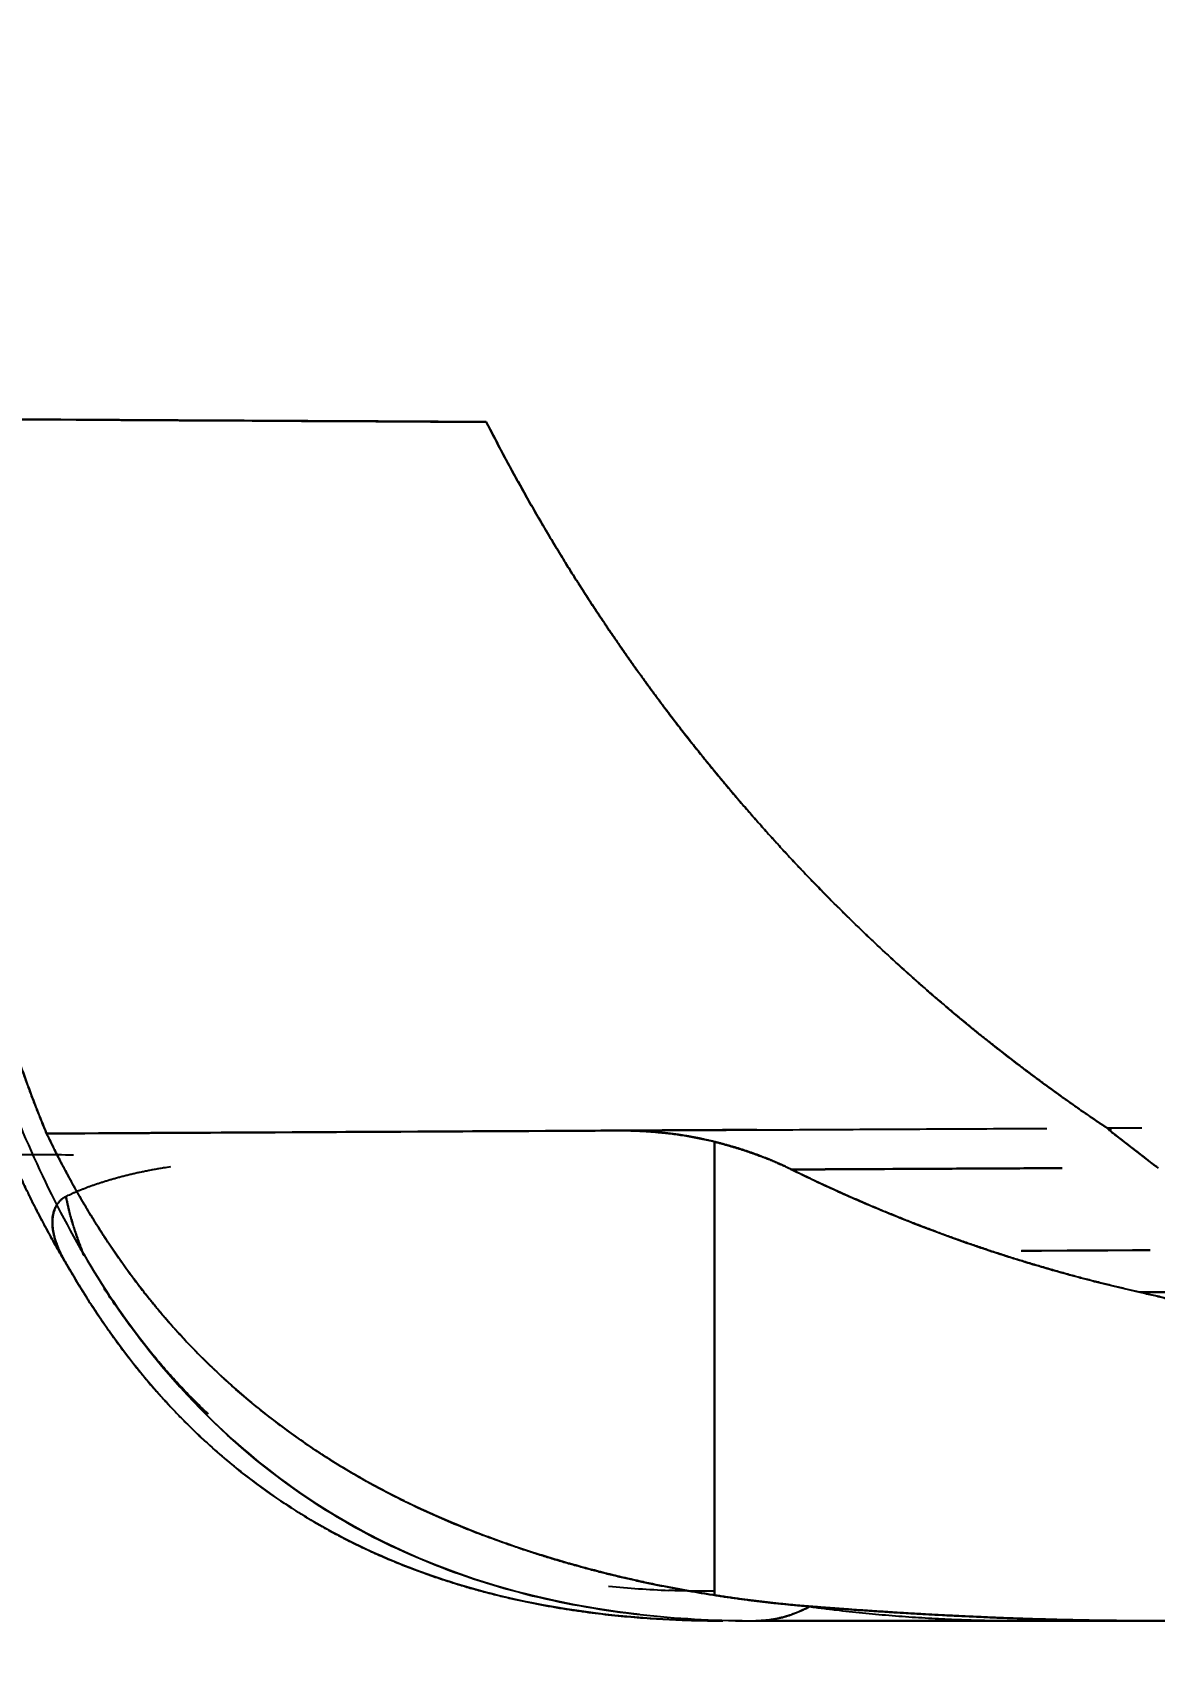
# Model space of a CAD drawing. Extents: x 8663 to 11443, y -20992 to -18942.
# Drawn here: x 10298.5 to 10306.73, y -20546.1 to -20534.06 of the extents above; entities that cross this region are included whole.
import ezdxf

# ---------------------------------------------------------------- set-up
doc = ezdxf.new("R2010")
doc.units = 0
doc.layers.get('0').update_dxf_attribs({"linetype": 'CONTINUOUS'})
doc.layers.add('1', color=7, linetype='CONTINUOUS')
doc.styles.add('____', font='')
doc.styles.get('____').set_extended_font_data('굴림')
doc.dimstyles.new('MSADIM', dxfattribs={"dimtxt": 33, "dimasz": 17, "dimexe": 10, "dimexo": 7.5, "dimgap": 10, "dimtad": 0, "dimtih": 1, "dimtoh": 1, "dimdec": 0, "dimzin": 1, "dimtxsty": '____', "dimcen": 11.25, "dimazin": 3, "dimtfac": 1, "dimtdec": 0, "dimtix": 1, "dimtmove": 0, "dimatfit": 3, "dimtolj": 1, "dimtzin": 1})

# ---------------------------------------------------------------- blocks, each defined once
blk = doc.blocks.new('*D255')
at = {"color": 0}
for p, q in [((10317.229, -20381.646), (10183.846, -20381.646)), ((10193.846, -20398.646), (10193.846, -20439.241)), ((10193.846, -20528.618), (10193.846, -20488.024)), ((10296.703, -20545.618), (10183.846, -20545.618))]:
    blk.add_line(p, q, dxfattribs=at)
for points in [[(10191.013, -20398.646), (10196.679, -20398.646), (10193.846, -20381.646)], [(10191.013, -20528.618), (10196.679, -20528.618), (10193.846, -20545.618)]]:
    blk.add_solid(points, dxfattribs=at)
at = {"color": 0, "insert": (10193.846, -20463.632), "char_height": 28, "attachment_point": 5, "style": '____'}
blk.add_mtext('\\A1;162', dxfattribs=at)
blk = doc.blocks.new('*D256')
at = {"color": 0}
for p, q in [((10288.781, -20489.955), (10288.781, -20650.431)), ((10824.37, -20536.443), (10824.37, -20650.431)), ((10305.781, -20640.431), (10515.183, -20640.431)), ((10807.37, -20640.431), (10597.968, -20640.431))]:
    blk.add_line(p, q, dxfattribs=at)
for points in [[(10305.781, -20637.597), (10305.781, -20643.264), (10288.781, -20640.431)], [(10807.37, -20637.597), (10807.37, -20643.264), (10824.37, -20640.431)]]:
    blk.add_solid(points, dxfattribs=at)
at = {"color": 0, "insert": (10556.575, -20640.431), "char_height": 28, "attachment_point": 5, "style": '____'}
blk.add_mtext('\\A1;534', dxfattribs=at)

msp = doc.modelspace()

# ---------------------------------------------------------------- linework, layer by layer
at = {"layer": '1', "color": 7, "linetype": 'CONTINUOUS'}
for points, degree, knots in [([(10298.114, -20536.898), (10298.127, -20536.898), (10298.154, -20536.898), (10298.194, -20536.899), (10298.234, -20536.899), (10298.275, -20536.899), (10298.315, -20536.899), (10298.356, -20536.899), (10298.396, -20536.899), (10298.437, -20536.9), (10298.477, -20536.9), (10298.518, -20536.9), (10298.559, -20536.9), (10298.6, -20536.9), (10298.642, -20536.9), (10298.683, -20536.901), (10298.725, -20536.901), (10298.767, -20536.901), (10298.809, -20536.901), (10298.851, -20536.902), (10298.894, -20536.902), (10298.937, -20536.902), (10298.98, -20536.903), (10299.024, -20536.903), (10299.068, -20536.903), (10299.113, -20536.903), (10299.158, -20536.904), (10299.243, -20536.904), (10299.371, -20536.905), (10299.55, -20536.906), (10299.738, -20536.907), (10299.908, -20536.908), (10300.053, -20536.908), (10300.17, -20536.909), (10300.29, -20536.91), (10300.386, -20536.91), (10300.454, -20536.911), (10300.494, -20536.911), (10300.536, -20536.911), (10300.581, -20536.912), (10300.629, -20536.912), (10300.679, -20536.912), (10300.732, -20536.913), (10300.787, -20536.913), (10300.845, -20536.913), (10300.904, -20536.913), (10300.943, -20536.913), (10300.963, -20536.913)], 3, [0, 0, 0, 0, 0.020621, 0.04113, 0.061527, 0.081813, 0.101987, 0.12205, 0.142003, 0.161844, 0.181574, 0.201194, 0.220704, 0.240104, 0.259394, 0.278574, 0.297644, 0.316605, 0.335457, 0.354199, 0.372832, 0.391355, 0.40977, 0.428076, 0.446272, 0.46436, 0.48234, 0.50021, 0.564905, 0.628119, 0.689863, 0.750149, 0.782096, 0.813554, 0.844524, 0.875008, 0.883872, 0.893232, 0.903088, 0.913443, 0.924298, 0.935653, 0.947511, 0.959872, 0.97274, 0.986115, 1, 1, 1, 1]), ([(10300.963, -20536.913), (10300.906, -20536.913), (10300.687, -20536.912), (10300.516, -20536.911), (10300.416, -20536.91), (10300.164, -20536.909), (10299.942, -20536.908), (10299.563, -20536.906), (10299.203, -20536.904), (10298.716, -20536.901), (10298.114, -20536.898)], 2, [0, 0, 0, 0.0625, 0.0625, 0.125, 0.125, 0.25, 0.25, 0.5, 0.5, 1, 1, 1]), ([(10300.963, -20536.913), (10300.976, -20536.913), (10301, -20536.913), (10301.037, -20536.914), (10301.074, -20536.914), (10301.111, -20536.914), (10301.148, -20536.914), (10301.185, -20536.914), (10301.223, -20536.915), (10301.26, -20536.915), (10301.297, -20536.915), (10301.335, -20536.915), (10301.373, -20536.915), (10301.41, -20536.916), (10301.448, -20536.916), (10301.486, -20536.916), (10301.524, -20536.916), (10301.562, -20536.916), (10301.6, -20536.917), (10301.638, -20536.917), (10301.677, -20536.917), (10301.715, -20536.917), (10301.753, -20536.917), (10301.791, -20536.918), (10301.817, -20536.918), (10301.83, -20536.918)], 3, [0, 0, 0, 0, 0.045774, 0.091342, 0.136703, 0.181857, 0.226803, 0.271542, 0.316073, 0.360395, 0.404509, 0.448413, 0.492109, 0.535594, 0.57887, 0.621935, 0.664789, 0.707433, 0.749865, 0.792085, 0.834093, 0.875889, 0.917473, 0.958843, 1, 1, 1, 1]), ([(10306.387, -20542.103), (10304.942, -20541.135), (10303.779, -20539.805), (10302.637, -20538.5), (10301.83, -20536.918)], 2, [0, 0, 0, 0.5, 0.5, 1, 1, 1]), ([(10301.83, -20536.918), (10301.839, -20536.936), (10301.858, -20536.973), (10301.887, -20537.028), (10301.916, -20537.083), (10301.945, -20537.138), (10301.974, -20537.193), (10302.003, -20537.247), (10302.033, -20537.301), (10302.063, -20537.355), (10302.093, -20537.409), (10302.123, -20537.463), (10302.153, -20537.517), (10302.184, -20537.57), (10302.215, -20537.623), (10302.245, -20537.676), (10302.277, -20537.729), (10302.308, -20537.781), (10302.339, -20537.834), (10302.371, -20537.886), (10302.403, -20537.938), (10302.435, -20537.99), (10302.467, -20538.041), (10302.5, -20538.093), (10302.532, -20538.144), (10302.565, -20538.195), (10302.598, -20538.246), (10302.631, -20538.296), (10302.665, -20538.347), (10302.698, -20538.397), (10302.732, -20538.447), (10302.766, -20538.497), (10302.8, -20538.546), (10302.834, -20538.596), (10302.868, -20538.645), (10302.903, -20538.694), (10302.938, -20538.742), (10302.972, -20538.791), (10303.007, -20538.839), (10303.043, -20538.887), (10303.078, -20538.935), (10303.114, -20538.983), (10303.149, -20539.031), (10303.185, -20539.078), (10303.221, -20539.125), (10303.257, -20539.172), (10303.293, -20539.218), (10303.33, -20539.265), (10303.366, -20539.311), (10303.403, -20539.357), (10303.44, -20539.403), (10303.477, -20539.448), (10303.514, -20539.494), (10303.552, -20539.539), (10303.589, -20539.584), (10303.627, -20539.629), (10303.664, -20539.673), (10303.702, -20539.717), (10303.74, -20539.761), (10303.791, -20539.819), (10303.854, -20539.891), (10303.931, -20539.976), (10304.008, -20540.061), (10304.086, -20540.145), (10304.164, -20540.228), (10304.243, -20540.31), (10304.322, -20540.391), (10304.402, -20540.472), (10304.483, -20540.552), (10304.564, -20540.631), (10304.646, -20540.709), (10304.729, -20540.787), (10304.811, -20540.864), (10304.895, -20540.94), (10304.979, -20541.015), (10305.063, -20541.089), (10305.148, -20541.162), (10305.234, -20541.235), (10305.32, -20541.307), (10305.406, -20541.378), (10305.493, -20541.448), (10305.581, -20541.517), (10305.669, -20541.586), (10305.757, -20541.654), (10305.846, -20541.72), (10305.935, -20541.786), (10306.025, -20541.852), (10306.115, -20541.916), (10306.205, -20541.979), (10306.296, -20542.042), (10306.357, -20542.083), (10306.387, -20542.103)], 3, [0, 0, 0, 0, 0.008913, 0.017818, 0.026712, 0.035597, 0.044473, 0.053339, 0.062196, 0.071043, 0.07988, 0.088708, 0.097526, 0.106334, 0.115132, 0.123921, 0.132699, 0.141468, 0.150227, 0.158976, 0.167715, 0.176443, 0.185162, 0.193871, 0.202569, 0.211258, 0.219936, 0.228604, 0.237261, 0.245909, 0.254546, 0.263172, 0.271789, 0.280395, 0.28899, 0.297575, 0.306149, 0.314713, 0.323267, 0.331809, 0.340342, 0.348863, 0.357374, 0.365874, 0.374364, 0.382842, 0.39131, 0.399768, 0.408214, 0.41665, 0.425074, 0.433488, 0.441891, 0.450283, 0.458664, 0.467035, 0.475394, 0.483742, 0.492079, 0.500405, 0.516833, 0.533242, 0.549632, 0.566003, 0.582354, 0.598686, 0.614998, 0.63129, 0.647562, 0.663813, 0.680043, 0.696253, 0.712441, 0.728608, 0.744754, 0.760878, 0.776979, 0.793059, 0.809117, 0.825152, 0.841164, 0.857153, 0.87312, 0.889063, 0.904982, 0.920878, 0.936751, 0.952599, 0.968424, 0.984224, 1, 1, 1, 1]), ([(10298.602, -20542.144), (10298.596, -20542.129), (10298.584, -20542.1), (10298.566, -20542.056), (10298.549, -20542.012), (10298.531, -20541.968), (10298.514, -20541.923), (10298.496, -20541.878), (10298.48, -20541.833), (10298.463, -20541.788), (10298.446, -20541.742), (10298.43, -20541.696), (10298.413, -20541.65), (10298.397, -20541.604), (10298.381, -20541.557), (10298.366, -20541.511), (10298.35, -20541.464), (10298.335, -20541.417), (10298.32, -20541.369), (10298.305, -20541.322), (10298.29, -20541.274), (10298.275, -20541.226), (10298.261, -20541.178), (10298.247, -20541.129), (10298.233, -20541.081), (10298.219, -20541.032), (10298.205, -20540.983), (10298.192, -20540.933), (10298.178, -20540.884), (10298.165, -20540.834), (10298.152, -20540.784), (10298.139, -20540.734), (10298.126, -20540.684), (10298.114, -20540.634), (10298.102, -20540.583), (10298.089, -20540.532), (10298.077, -20540.481), (10298.066, -20540.43), (10298.054, -20540.378), (10298.043, -20540.326), (10298.031, -20540.274), (10298.02, -20540.222), (10298.009, -20540.17), (10297.998, -20540.118), (10297.988, -20540.065), (10297.977, -20540.012), (10297.967, -20539.959), (10297.957, -20539.906), (10297.947, -20539.852), (10297.937, -20539.799), (10297.928, -20539.745), (10297.918, -20539.691), (10297.909, -20539.637), (10297.9, -20539.582), (10297.891, -20539.528), (10297.882, -20539.473), (10297.874, -20539.418), (10297.865, -20539.363), (10297.857, -20539.308), (10297.849, -20539.252), (10297.841, -20539.197), (10297.833, -20539.141), (10297.826, -20539.085), (10297.818, -20539.029), (10297.811, -20538.972), (10297.804, -20538.916), (10297.797, -20538.859), (10297.79, -20538.802), (10297.783, -20538.745), (10297.777, -20538.688), (10297.77, -20538.63), (10297.764, -20538.573), (10297.758, -20538.515), (10297.752, -20538.457), (10297.746, -20538.399), (10297.741, -20538.34), (10297.735, -20538.282), (10297.73, -20538.223), (10297.725, -20538.165), (10297.72, -20538.106), (10297.715, -20538.046), (10297.71, -20537.987), (10297.705, -20537.928), (10297.701, -20537.868), (10297.697, -20537.808), (10297.692, -20537.748), (10297.69, -20537.708), (10297.688, -20537.688)], 3, [0, 0, 0, 0, 0.01036, 0.020752, 0.031176, 0.041632, 0.05212, 0.062641, 0.073194, 0.083779, 0.094397, 0.105048, 0.115732, 0.126449, 0.137199, 0.147982, 0.158798, 0.169648, 0.18053, 0.191447, 0.202396, 0.213379, 0.224396, 0.235446, 0.246529, 0.257646, 0.268796, 0.279979, 0.291196, 0.302446, 0.31373, 0.325047, 0.336398, 0.347782, 0.359201, 0.370653, 0.382139, 0.393659, 0.405213, 0.416801, 0.428423, 0.440079, 0.45177, 0.463494, 0.475253, 0.487046, 0.498873, 0.510735, 0.522631, 0.53456, 0.546524, 0.558522, 0.570555, 0.582621, 0.594721, 0.606856, 0.619024, 0.631226, 0.643462, 0.655731, 0.668035, 0.680372, 0.692744, 0.705149, 0.717589, 0.730063, 0.742571, 0.755114, 0.767691, 0.780302, 0.792949, 0.805629, 0.818345, 0.831094, 0.843879, 0.856698, 0.869552, 0.882441, 0.895364, 0.908323, 0.921315, 0.934343, 0.947405, 0.960502, 0.973633, 0.986799, 1, 1, 1, 1]), ([(10297.688, -20537.688), (10297.772, -20538.938), (10297.967, -20539.958), (10298.202, -20541.184), (10298.602, -20542.144)], 2, [0, 0, 0, 0.5, 0.5, 1, 1, 1]), ([(10297.437, -20538.095), (10297.439, -20538.118), (10297.442, -20538.164), (10297.447, -20538.232), (10297.452, -20538.301), (10297.458, -20538.369), (10297.464, -20538.438), (10297.469, -20538.506), (10297.475, -20538.574), (10297.482, -20538.641), (10297.488, -20538.709), (10297.495, -20538.776), (10297.502, -20538.844), (10297.509, -20538.911), (10297.517, -20538.978), (10297.525, -20539.044), (10297.533, -20539.111), (10297.541, -20539.177), (10297.549, -20539.243), (10297.558, -20539.309), (10297.567, -20539.375), (10297.576, -20539.441), (10297.585, -20539.506), (10297.595, -20539.571), (10297.605, -20539.636), (10297.615, -20539.701), (10297.625, -20539.765), (10297.636, -20539.83), (10297.647, -20539.894), (10297.658, -20539.958), (10297.67, -20540.021), (10297.681, -20540.085), (10297.693, -20540.148), (10297.706, -20540.211), (10297.718, -20540.274), (10297.731, -20540.337), (10297.744, -20540.399), (10297.758, -20540.461), (10297.771, -20540.523), (10297.785, -20540.585), (10297.799, -20540.646), (10297.816, -20540.717), (10297.836, -20540.797), (10297.858, -20540.886), (10297.881, -20540.975), (10297.905, -20541.063), (10297.929, -20541.15), (10297.954, -20541.236), (10297.979, -20541.322), (10298.006, -20541.407), (10298.032, -20541.491), (10298.059, -20541.574), (10298.087, -20541.657), (10298.116, -20541.739), (10298.145, -20541.82), (10298.175, -20541.901), (10298.205, -20541.98), (10298.236, -20542.059), (10298.268, -20542.137), (10298.3, -20542.215), (10298.333, -20542.292), (10298.366, -20542.368), (10298.4, -20542.443), (10298.435, -20542.517), (10298.47, -20542.591), (10298.506, -20542.664), (10298.543, -20542.736), (10298.58, -20542.807), (10298.618, -20542.877), (10298.657, -20542.947), (10298.696, -20543.016), (10298.736, -20543.084), (10298.763, -20543.129), (10298.777, -20543.152)], 3, [0, 0, 0, 0, 0.013079, 0.026131, 0.039156, 0.052155, 0.065126, 0.07807, 0.090986, 0.103874, 0.116733, 0.129565, 0.142368, 0.155142, 0.167887, 0.180603, 0.19329, 0.205947, 0.218574, 0.231172, 0.243739, 0.256276, 0.268783, 0.28126, 0.293705, 0.30612, 0.318504, 0.330857, 0.343179, 0.35547, 0.367729, 0.379957, 0.392153, 0.404318, 0.416451, 0.428552, 0.440622, 0.452659, 0.464665, 0.476639, 0.488581, 0.500491, 0.518012, 0.53543, 0.552746, 0.56996, 0.587074, 0.604088, 0.621002, 0.637818, 0.654537, 0.671159, 0.687685, 0.704117, 0.720455, 0.7367, 0.752854, 0.768918, 0.784892, 0.800779, 0.81658, 0.832296, 0.847928, 0.863477, 0.878947, 0.894337, 0.90965, 0.924887, 0.94005, 0.955141, 0.970162, 0.985114, 1, 1, 1, 1]), ([(10298.777, -20543.152), (10298.156, -20542.135), (10297.814, -20540.708), (10297.536, -20539.549), (10297.437, -20538.095)], 2, [0, 0, 0, 0.5, 0.5, 1, 1, 1]), ([(10302.806, -20542.122), (10302.815, -20542.122), (10302.833, -20542.122), (10302.859, -20542.122), (10302.886, -20542.123), (10302.913, -20542.123), (10302.94, -20542.124), (10302.967, -20542.126), (10302.994, -20542.127), (10303.021, -20542.129), (10303.048, -20542.131), (10303.075, -20542.133), (10303.102, -20542.136), (10303.129, -20542.138), (10303.164, -20542.142), (10303.207, -20542.148), (10303.257, -20542.155), (10303.307, -20542.163), (10303.357, -20542.172), (10303.406, -20542.182), (10303.456, -20542.192), (10303.488, -20542.2), (10303.505, -20542.204)], 3, [0, 0, 0, 0, 0.0384, 0.07681, 0.11523, 0.153661, 0.192101, 0.230551, 0.269012, 0.307482, 0.345963, 0.384454, 0.422955, 0.461465, 0.499986, 0.572124, 0.644024, 0.715688, 0.787117, 0.858311, 0.929272, 1, 1, 1, 1]), ([(10303.505, -20542.204), (10303.496, -20542.202), (10303.478, -20542.198), (10303.452, -20542.192), (10303.426, -20542.186), (10303.4, -20542.18), (10303.373, -20542.175), (10303.347, -20542.17), (10303.32, -20542.165), (10303.294, -20542.161), (10303.267, -20542.156), (10303.24, -20542.152), (10303.213, -20542.148), (10303.187, -20542.145), (10303.16, -20542.142), (10303.133, -20542.139), (10303.106, -20542.136), (10303.079, -20542.133), (10303.052, -20542.131), (10303.025, -20542.129), (10302.997, -20542.127), (10302.97, -20542.126), (10302.943, -20542.124), (10302.916, -20542.123), (10302.888, -20542.123), (10302.861, -20542.122), (10302.833, -20542.122), (10302.815, -20542.122), (10302.806, -20542.122)], 3, [0, 0, 0, 0, 0.037857, 0.07574, 0.113653, 0.151598, 0.189578, 0.227596, 0.265654, 0.303756, 0.341903, 0.380099, 0.418346, 0.456647, 0.495004, 0.533421, 0.5719, 0.610444, 0.649054, 0.687735, 0.726488, 0.765316, 0.804221, 0.843206, 0.882275, 0.921428, 0.960669, 1, 1, 1, 1]), ([(10306.413, -20542.127), (10306.452, -20542.157), (10306.53, -20542.218), (10306.647, -20542.308), (10306.724, -20542.368), (10306.763, -20542.398)], 3, [0, 0, 0, 0, 0.335322, 0.668649, 1, 1, 1, 1]), ([(10303.505, -20545.534), (10303.489, -20545.532), (10303.458, -20545.527), (10303.411, -20545.519), (10303.363, -20545.511), (10303.314, -20545.502), (10303.263, -20545.493), (10303.212, -20545.484), (10303.159, -20545.474), (10303.105, -20545.463), (10303.05, -20545.452), (10302.995, -20545.44), (10302.938, -20545.427), (10302.88, -20545.414), (10302.821, -20545.401), (10302.72, -20545.377), (10302.578, -20545.34), (10302.396, -20545.29), (10302.215, -20545.235), (10302.043, -20545.179), (10301.882, -20545.122), (10301.732, -20545.065), (10301.589, -20545.007), (10301.452, -20544.948), (10301.322, -20544.889), (10301.197, -20544.828), (10301.079, -20544.768), (10300.966, -20544.707), (10300.86, -20544.647), (10300.76, -20544.587), (10300.599, -20544.487), (10300.386, -20544.341), (10300.128, -20544.142), (10299.893, -20543.937), (10299.679, -20543.728), (10299.529, -20543.565), (10299.434, -20543.453), (10299.385, -20543.393), (10299.336, -20543.333), (10299.289, -20543.272), (10299.242, -20543.211), (10299.196, -20543.149), (10299.151, -20543.086), (10299.107, -20543.022), (10299.063, -20542.958), (10299.021, -20542.893), (10298.979, -20542.828), (10298.938, -20542.762), (10298.897, -20542.695), (10298.858, -20542.628), (10298.819, -20542.56), (10298.781, -20542.492), (10298.744, -20542.424), (10298.707, -20542.354), (10298.672, -20542.285), (10298.637, -20542.215), (10298.614, -20542.168), (10298.602, -20542.144)], 3, [0, 0, 0, 0, 0.007623, 0.015442, 0.023455, 0.031665, 0.04007, 0.048671, 0.057468, 0.066461, 0.07565, 0.085034, 0.094615, 0.104393, 0.114366, 0.124537, 0.155626, 0.186739, 0.217871, 0.249016, 0.276319, 0.302718, 0.328212, 0.3528, 0.376484, 0.399265, 0.421144, 0.442124, 0.462205, 0.481388, 0.499673, 0.554843, 0.607484, 0.657598, 0.705188, 0.750279, 0.762362, 0.77442, 0.786456, 0.79847, 0.810463, 0.822436, 0.83439, 0.846325, 0.858243, 0.870143, 0.882026, 0.893893, 0.905744, 0.917579, 0.929398, 0.941201, 0.952988, 0.964761, 0.976519, 0.988265, 1, 1, 1, 1]), ([(10298.602, -20542.144), (10298.608, -20542.155), (10298.619, -20542.178), (10298.635, -20542.211), (10298.651, -20542.245), (10298.668, -20542.278), (10298.685, -20542.311), (10298.702, -20542.343), (10298.719, -20542.376), (10298.736, -20542.408), (10298.753, -20542.441), (10298.77, -20542.473), (10298.788, -20542.505), (10298.806, -20542.536), (10298.823, -20542.568), (10298.841, -20542.599), (10298.859, -20542.631), (10298.877, -20542.662), (10298.896, -20542.693), (10298.914, -20542.723), (10298.933, -20542.754), (10298.951, -20542.784), (10298.97, -20542.814), (10298.989, -20542.844), (10299.008, -20542.874), (10299.027, -20542.904), (10299.047, -20542.933), (10299.066, -20542.962), (10299.086, -20542.991), (10299.106, -20543.02), (10299.126, -20543.049), (10299.146, -20543.078), (10299.166, -20543.106), (10299.186, -20543.134), (10299.206, -20543.162), (10299.227, -20543.19), (10299.248, -20543.218), (10299.268, -20543.246), (10299.289, -20543.273), (10299.31, -20543.3), (10299.332, -20543.327), (10299.353, -20543.354), (10299.375, -20543.381), (10299.396, -20543.407), (10299.418, -20543.433), (10299.44, -20543.459), (10299.462, -20543.485), (10299.561, -20543.601), (10299.746, -20543.799), (10300.03, -20544.062), (10300.336, -20544.307), (10300.602, -20544.49), (10300.818, -20544.622), (10300.977, -20544.713), (10301.141, -20544.8), (10301.31, -20544.883), (10301.484, -20544.963), (10301.663, -20545.038), (10301.848, -20545.109), (10302.002, -20545.164), (10302.124, -20545.205), (10302.212, -20545.234), (10302.3, -20545.261), (10302.389, -20545.288), (10302.479, -20545.313), (10302.569, -20545.338), (10302.66, -20545.362), (10302.751, -20545.385), (10302.844, -20545.407), (10302.936, -20545.428), (10303.029, -20545.448), (10303.123, -20545.467), (10303.218, -20545.485), (10303.313, -20545.502), (10303.408, -20545.519), (10303.473, -20545.529), (10303.505, -20545.534)], 3, [0, 0, 0, 0, 0.00559, 0.01117, 0.01674, 0.022301, 0.027852, 0.033394, 0.038927, 0.044452, 0.049967, 0.055474, 0.060973, 0.066463, 0.071946, 0.077421, 0.082888, 0.088348, 0.093801, 0.099247, 0.104687, 0.110119, 0.115546, 0.120966, 0.12638, 0.131789, 0.137192, 0.142589, 0.147981, 0.153369, 0.158751, 0.16413, 0.169503, 0.174873, 0.180239, 0.1856, 0.190959, 0.196314, 0.201666, 0.207015, 0.212361, 0.217705, 0.223046, 0.228385, 0.233723, 0.239059, 0.244393, 0.249726, 0.310686, 0.372581, 0.435703, 0.500324, 0.529925, 0.559977, 0.590503, 0.621525, 0.653064, 0.685139, 0.717771, 0.750977, 0.766189, 0.781441, 0.796735, 0.812072, 0.827455, 0.842883, 0.858359, 0.873884, 0.889459, 0.905085, 0.920764, 0.936498, 0.952287, 0.968133, 0.984037, 1, 1, 1, 1]), ([(10303.505, -20542.204), (10303.513, -20542.206), (10303.53, -20542.211), (10303.555, -20542.217), (10303.58, -20542.224), (10303.605, -20542.231), (10303.628, -20542.238), (10303.652, -20542.245), (10303.675, -20542.252), (10303.698, -20542.259), (10303.72, -20542.266), (10303.741, -20542.273), (10303.763, -20542.281), (10303.784, -20542.288), (10303.804, -20542.295), (10303.824, -20542.303), (10303.844, -20542.31), (10303.863, -20542.317), (10303.881, -20542.325), (10303.9, -20542.332), (10303.917, -20542.339), (10303.935, -20542.346), (10303.952, -20542.353), (10303.968, -20542.361), (10303.984, -20542.368), (10304, -20542.375), (10304.015, -20542.381), (10304.03, -20542.388), (10304.044, -20542.395), (10304.058, -20542.402), (10304.067, -20542.406), (10304.071, -20542.408)], 3, [0, 0, 0, 0, 0.044741, 0.088749, 0.132023, 0.174564, 0.216371, 0.257446, 0.297787, 0.337395, 0.37627, 0.414412, 0.451821, 0.488498, 0.524442, 0.559653, 0.594132, 0.627878, 0.660892, 0.693174, 0.724724, 0.755542, 0.785628, 0.814983, 0.843606, 0.871499, 0.89866, 0.92509, 0.95079, 0.97576, 1, 1, 1, 1]), ([(10304.071, -20542.408), (10304.064, -20542.405), (10304.049, -20542.398), (10304.027, -20542.387), (10304.005, -20542.377), (10303.983, -20542.367), (10303.96, -20542.357), (10303.937, -20542.347), (10303.915, -20542.337), (10303.892, -20542.328), (10303.868, -20542.319), (10303.845, -20542.31), (10303.822, -20542.301), (10303.798, -20542.293), (10303.774, -20542.284), (10303.751, -20542.276), (10303.727, -20542.268), (10303.703, -20542.26), (10303.678, -20542.252), (10303.654, -20542.245), (10303.629, -20542.238), (10303.605, -20542.231), (10303.58, -20542.224), (10303.555, -20542.217), (10303.53, -20542.21), (10303.513, -20542.206), (10303.505, -20542.204)], 3, [0, 0, 0, 0, 0.039636, 0.079425, 0.11937, 0.159475, 0.199744, 0.240179, 0.280784, 0.321562, 0.362516, 0.40365, 0.444966, 0.486467, 0.528157, 0.570038, 0.612113, 0.654386, 0.696859, 0.739534, 0.782416, 0.825505, 0.868806, 0.91232, 0.956051, 1, 1, 1, 1]), ([(10298.744, -20542.606), (10298.75, -20542.603), (10298.761, -20542.597), (10298.779, -20542.589), (10298.798, -20542.58), (10298.817, -20542.572), (10298.837, -20542.563), (10298.857, -20542.555), (10298.879, -20542.547), (10298.9, -20542.538), (10298.922, -20542.53), (10298.945, -20542.522), (10298.969, -20542.514), (10298.993, -20542.506), (10299.018, -20542.498), (10299.043, -20542.49), (10299.069, -20542.482), (10299.095, -20542.475), (10299.123, -20542.467), (10299.15, -20542.46), (10299.179, -20542.452), (10299.208, -20542.445), (10299.237, -20542.438), (10299.267, -20542.431), (10299.298, -20542.425), (10299.329, -20542.418), (10299.361, -20542.412), (10299.394, -20542.406), (10299.427, -20542.4), (10299.467, -20542.393), (10299.497, -20542.389), (10299.515, -20542.386)], 3, [0, 0, 0, 0, 0.024014, 0.048709, 0.074087, 0.100149, 0.126896, 0.154329, 0.182449, 0.211254, 0.240747, 0.270927, 0.301793, 0.333346, 0.365586, 0.398511, 0.432121, 0.466416, 0.501394, 0.537055, 0.573398, 0.610422, 0.648125, 0.686506, 0.725565, 0.765299, 0.805708, 0.846789, 0.888542, 0.930965, 1, 1, 1, 1]), ([(10306.628, -20543.309), (10306.613, -20543.306), (10306.583, -20543.299), (10306.538, -20543.289), (10306.493, -20543.278), (10306.448, -20543.267), (10306.403, -20543.256), (10306.358, -20543.245), (10306.313, -20543.234), (10306.268, -20543.222), (10306.223, -20543.211), (10306.178, -20543.199), (10306.133, -20543.187), (10306.088, -20543.174), (10306.043, -20543.162), (10305.999, -20543.149), (10305.954, -20543.136), (10305.909, -20543.123), (10305.864, -20543.11), (10305.82, -20543.097), (10305.775, -20543.083), (10305.731, -20543.07), (10305.686, -20543.056), (10305.642, -20543.041), (10305.597, -20543.027), (10305.553, -20543.013), (10305.508, -20542.998), (10305.464, -20542.983), (10305.42, -20542.968), (10305.375, -20542.953), (10305.331, -20542.937), (10305.287, -20542.922), (10305.243, -20542.906), (10305.199, -20542.89), (10305.155, -20542.874), (10305.111, -20542.857), (10305.067, -20542.841), (10305.023, -20542.824), (10304.979, -20542.807), (10304.935, -20542.79), (10304.892, -20542.773), (10304.848, -20542.755), (10304.804, -20542.737), (10304.761, -20542.72), (10304.717, -20542.702), (10304.674, -20542.683), (10304.63, -20542.665), (10304.587, -20542.646), (10304.544, -20542.627), (10304.5, -20542.608), (10304.457, -20542.589), (10304.414, -20542.57), (10304.371, -20542.55), (10304.328, -20542.531), (10304.285, -20542.511), (10304.242, -20542.491), (10304.199, -20542.47), (10304.157, -20542.45), (10304.114, -20542.429), (10304.086, -20542.415), (10304.071, -20542.408)], 3, [0, 0, 0, 0, 0.016509, 0.033039, 0.049591, 0.066165, 0.082762, 0.099381, 0.116023, 0.132688, 0.149376, 0.166088, 0.182824, 0.199583, 0.216367, 0.233174, 0.250007, 0.266864, 0.283746, 0.300654, 0.317587, 0.334545, 0.35153, 0.36854, 0.385577, 0.402641, 0.419731, 0.436848, 0.453992, 0.471163, 0.488362, 0.505589, 0.522844, 0.540126, 0.557438, 0.574777, 0.592146, 0.609543, 0.62697, 0.644426, 0.661911, 0.679426, 0.696972, 0.714547, 0.732152, 0.749788, 0.767455, 0.785153, 0.802881, 0.820641, 0.838433, 0.856256, 0.874111, 0.891997, 0.909916, 0.927868, 0.945852, 0.963868, 0.981917, 1, 1, 1, 1]), ([(10298.744, -20542.606), (10298.677, -20542.64), (10298.654, -20542.724), (10298.636, -20542.789), (10298.653, -20542.875), (10298.666, -20542.942), (10298.703, -20543.018), (10298.728, -20543.071), (10298.777, -20543.152)], 2, [0, 0, 0, 0.25, 0.25, 0.5, 0.5, 0.75, 0.75, 1, 1, 1]), ([(10298.777, -20543.152), (10298.772, -20543.145), (10298.764, -20543.13), (10298.751, -20543.109), (10298.739, -20543.087), (10298.727, -20543.066), (10298.715, -20543.043), (10298.704, -20543.021), (10298.694, -20542.998), (10298.684, -20542.975), (10298.675, -20542.951), (10298.666, -20542.926), (10298.659, -20542.901), (10298.652, -20542.873), (10298.647, -20542.843), (10298.644, -20542.811), (10298.644, -20542.781), (10298.647, -20542.752), (10298.652, -20542.728), (10298.657, -20542.71), (10298.662, -20542.697), (10298.668, -20542.685), (10298.674, -20542.673), (10298.681, -20542.662), (10298.688, -20542.652), (10298.696, -20542.642), (10298.705, -20542.633), (10298.714, -20542.625), (10298.724, -20542.617), (10298.734, -20542.611), (10298.74, -20542.607), (10298.744, -20542.606)], 3, [0, 0, 0, 0, 0.0409, 0.08165, 0.122322, 0.162995, 0.203753, 0.244681, 0.28587, 0.327409, 0.369389, 0.411894, 0.455006, 0.498792, 0.552893, 0.605043, 0.655157, 0.703141, 0.748905, 0.771893, 0.794516, 0.816769, 0.838648, 0.860149, 0.881268, 0.902003, 0.922353, 0.94232, 0.96191, 0.981132, 1, 1, 1, 1]), ([(10298.877, -20543.041), (10298.875, -20543.037), (10298.871, -20543.027), (10298.865, -20543.013), (10298.86, -20542.999), (10298.854, -20542.984), (10298.848, -20542.968), (10298.842, -20542.952), (10298.836, -20542.936), (10298.83, -20542.92), (10298.825, -20542.902), (10298.819, -20542.885), (10298.813, -20542.867), (10298.807, -20542.849), (10298.801, -20542.83), (10298.795, -20542.81), (10298.788, -20542.788), (10298.781, -20542.764), (10298.775, -20542.74), (10298.769, -20542.717), (10298.763, -20542.694), (10298.758, -20542.671), (10298.753, -20542.649), (10298.748, -20542.627), (10298.745, -20542.613), (10298.744, -20542.606)], 3, [0, 0, 0, 0, 0.02899, 0.058947, 0.089883, 0.121809, 0.154736, 0.188675, 0.223635, 0.259625, 0.296655, 0.33473, 0.373859, 0.414045, 0.455293, 0.497606, 0.552235, 0.607231, 0.662567, 0.718213, 0.774139, 0.830314, 0.886705, 0.943278, 1, 1, 1, 1]), ([(10305.757, -20543.005), (10305.889, -20543.004), (10306.022, -20543.004), (10306.337, -20543.002), (10306.52, -20543.001), (10306.703, -20543)], 3, [0, 0, 0, 0, 0.420351, 0.420351, 1, 1, 1, 1]), ([(10306.705, -20543.001), (10306.472, -20543.002), (10306.239, -20543.003), (10305.924, -20543.005), (10305.842, -20543.005), (10305.759, -20543.006)], 3, [0, 0, 0, 0, 0.737241, 0.737241, 1, 1, 1, 1]), ([(10298.778, -20543.153), (10298.784, -20543.165), (10298.798, -20543.188), (10298.819, -20543.223), (10298.84, -20543.259), (10298.862, -20543.294), (10298.884, -20543.33), (10298.907, -20543.366), (10298.93, -20543.402), (10298.954, -20543.438), (10298.978, -20543.475), (10299.003, -20543.512), (10299.028, -20543.548), (10299.054, -20543.585), (10299.08, -20543.622), (10299.107, -20543.66), (10299.134, -20543.697), (10299.162, -20543.734), (10299.191, -20543.772), (10299.22, -20543.809), (10299.249, -20543.847), (10299.28, -20543.885), (10299.311, -20543.922), (10299.342, -20543.96), (10299.374, -20543.998), (10299.407, -20544.035), (10299.441, -20544.073), (10299.475, -20544.111), (10299.51, -20544.148), (10299.545, -20544.186), (10299.581, -20544.224), (10299.618, -20544.261), (10299.736, -20544.378), (10299.928, -20544.552), (10300.19, -20544.755), (10300.413, -20544.905), (10300.591, -20545.012), (10300.718, -20545.082), (10300.822, -20545.136), (10300.919, -20545.183), (10301.028, -20545.234), (10301.136, -20545.28), (10301.243, -20545.324), (10301.349, -20545.364), (10301.455, -20545.401), (10301.559, -20545.435), (10301.661, -20545.467), (10301.762, -20545.496), (10301.862, -20545.522), (10301.96, -20545.547), (10302.057, -20545.569), (10302.152, -20545.589), (10302.248, -20545.607), (10302.344, -20545.625), (10302.439, -20545.64), (10302.535, -20545.654), (10302.63, -20545.667), (10302.726, -20545.678), (10302.821, -20545.688), (10302.915, -20545.696), (10303.01, -20545.703), (10303.104, -20545.709), (10303.197, -20545.714), (10303.291, -20545.718), (10303.384, -20545.721), (10303.476, -20545.722), (10303.537, -20545.722), (10303.568, -20545.722)], 3, [0, 0, 0, 0, 0.006929, 0.013935, 0.021018, 0.028178, 0.035415, 0.042728, 0.050116, 0.057581, 0.065121, 0.072736, 0.080427, 0.088193, 0.096033, 0.103949, 0.111939, 0.120005, 0.128145, 0.13636, 0.144651, 0.153017, 0.161459, 0.169976, 0.178569, 0.187239, 0.195986, 0.20481, 0.213712, 0.222692, 0.231751, 0.24089, 0.25011, 0.318728, 0.37652, 0.423663, 0.460118, 0.485739, 0.500366, 0.521817, 0.542903, 0.563629, 0.583994, 0.603999, 0.623643, 0.642923, 0.661835, 0.680376, 0.698539, 0.716319, 0.733708, 0.7507, 0.76786, 0.784949, 0.801968, 0.818914, 0.835786, 0.852583, 0.869302, 0.885943, 0.902502, 0.918978, 0.935366, 0.951666, 0.967874, 0.983986, 1, 1, 1, 1]), ([(10303.568, -20545.722), (10303.094, -20545.722), (10302.625, -20545.683), (10301.935, -20545.545), (10301.706, -20545.485), (10301.255, -20545.334), (10301.033, -20545.242), (10300.609, -20545.028), (10300.406, -20544.905), (10300.017, -20544.626), (10299.83, -20544.469), (10299.313, -20543.962), (10299.023, -20543.576), (10298.778, -20543.153)], 3, [0, 0, 0, 0, 0.25, 0.25, 0.375, 0.375, 0.5, 0.5, 0.625, 0.625, 0.75, 0.75, 1, 1, 1, 1]), ([(10299.791, -20544.205), (10299.789, -20544.203), (10299.769, -20544.185), (10299.733, -20544.15), (10299.682, -20544.1), (10299.632, -20544.049), (10299.582, -20543.997), (10299.534, -20543.944), (10299.485, -20543.89), (10299.438, -20543.835), (10299.391, -20543.78), (10299.344, -20543.723), (10299.299, -20543.666), (10299.254, -20543.607), (10299.209, -20543.548), (10299.165, -20543.488), (10299.122, -20543.427), (10299.08, -20543.365), (10299.047, -20543.316), (10299.028, -20543.287), (10299.023, -20543.28)], 3, [0, 0, 0, 0, 0.007623, 0.067065, 0.126605, 0.186259, 0.246038, 0.305956, 0.366026, 0.426262, 0.486677, 0.547283, 0.608093, 0.66912, 0.730377, 0.791875, 0.853628, 0.915647, 0.977944, 1, 1, 1, 1]), ([(10306.628, -20543.309), (10306.644, -20543.313), (10306.677, -20543.32), (10306.726, -20543.331), (10306.775, -20543.343), (10306.826, -20543.355), (10306.877, -20543.367), (10306.929, -20543.379), (10306.982, -20543.392), (10307.035, -20543.405), (10307.089, -20543.418), (10307.144, -20543.431), (10307.199, -20543.445), (10307.255, -20543.459), (10307.312, -20543.474), (10307.369, -20543.489), (10307.427, -20543.504), (10307.486, -20543.519), (10307.546, -20543.535), (10307.606, -20543.551), (10307.667, -20543.567), (10307.729, -20543.583), (10307.791, -20543.6), (10307.854, -20543.617), (10307.915, -20543.634), (10307.974, -20543.65), (10308.033, -20543.666), (10308.095, -20543.683), (10308.16, -20543.702), (10308.229, -20543.721), (10308.302, -20543.741), (10308.378, -20543.762), (10308.457, -20543.785), (10308.54, -20543.808), (10308.626, -20543.833), (10308.716, -20543.859), (10308.809, -20543.886), (10308.906, -20543.913), (10309.006, -20543.942), (10309.11, -20543.972), (10309.18, -20543.992), (10309.216, -20544.003)], 3, [0, 0, 0, 0, 0.01883, 0.037922, 0.057277, 0.076895, 0.096776, 0.11692, 0.137327, 0.157997, 0.178929, 0.200125, 0.221584, 0.243305, 0.26529, 0.287538, 0.310049, 0.332823, 0.35586, 0.37916, 0.402723, 0.42655, 0.450639, 0.474992, 0.499608, 0.520903, 0.543529, 0.567485, 0.592772, 0.61939, 0.647338, 0.676616, 0.707226, 0.739165, 0.772436, 0.807036, 0.842968, 0.88023, 0.918823, 0.958746, 1, 1, 1, 1]), ([(10309.216, -20544.003), (10309.198, -20543.998), (10309.164, -20543.988), (10309.112, -20543.973), (10309.061, -20543.958), (10309.012, -20543.944), (10308.963, -20543.93), (10308.914, -20543.916), (10308.867, -20543.902), (10308.82, -20543.889), (10308.774, -20543.876), (10308.729, -20543.863), (10308.685, -20543.85), (10308.642, -20543.838), (10308.599, -20543.826), (10308.557, -20543.814), (10308.516, -20543.802), (10308.476, -20543.791), (10308.437, -20543.78), (10308.398, -20543.769), (10308.361, -20543.758), (10308.324, -20543.748), (10308.288, -20543.738), (10308.252, -20543.728), (10308.218, -20543.718), (10308.184, -20543.709), (10308.152, -20543.699), (10308.119, -20543.69), (10308.088, -20543.682), (10308.058, -20543.673), (10308.028, -20543.665), (10307.999, -20543.657), (10307.971, -20543.649), (10307.944, -20543.642), (10307.886, -20543.626), (10307.798, -20543.602), (10307.679, -20543.57), (10307.563, -20543.539), (10307.45, -20543.51), (10307.339, -20543.481), (10307.23, -20543.453), (10307.124, -20543.427), (10307.02, -20543.401), (10306.918, -20543.377), (10306.819, -20543.353), (10306.723, -20543.331), (10306.659, -20543.316), (10306.628, -20543.309)], 3, [0, 0, 0, 0, 0.020143, 0.039976, 0.059496, 0.078706, 0.097604, 0.116191, 0.134467, 0.152432, 0.170085, 0.187427, 0.204458, 0.221177, 0.237586, 0.253683, 0.269469, 0.284943, 0.300106, 0.314958, 0.329499, 0.343729, 0.357647, 0.371254, 0.38455, 0.397535, 0.410208, 0.422571, 0.434622, 0.446362, 0.45779, 0.468908, 0.479714, 0.490209, 0.500393, 0.547058, 0.592806, 0.637638, 0.681555, 0.724556, 0.766642, 0.807815, 0.848075, 0.887422, 0.925859, 0.963384, 1, 1, 1, 1]), ([(10299.404, -20543.796), (10299.506, -20543.917), (10299.613, -20544.033), (10299.744, -20544.162), (10299.764, -20544.18), (10299.783, -20544.198)], 3, [0, 0, 0, 0, 0.855642, 0.855642, 1, 1, 1, 1]), ([(10303.51, -20545.506), (10303.494, -20545.506), (10303.462, -20545.506), (10303.415, -20545.506), (10303.368, -20545.505), (10303.322, -20545.504), (10303.275, -20545.503), (10303.229, -20545.502), (10303.194, -20545.5), (10303.175, -20545.5), (10303.171, -20545.499)], 3, [0, 0, 0, 0, 0.139791, 0.279036, 0.41774, 0.555908, 0.693543, 0.83065, 0.967233, 1, 1, 1, 1]), ([(10304.206, -20545.617), (10304.192, -20545.616), (10304.164, -20545.613), (10304.122, -20545.61), (10304.08, -20545.606), (10304.039, -20545.602), (10303.997, -20545.598), (10303.956, -20545.594), (10303.914, -20545.589), (10303.873, -20545.584), (10303.832, -20545.579), (10303.791, -20545.574), (10303.75, -20545.569), (10303.709, -20545.564), (10303.668, -20545.558), (10303.627, -20545.552), (10303.586, -20545.547), (10303.545, -20545.54), (10303.518, -20545.536), (10303.505, -20545.534)], 3, [0, 0, 0, 0, 0.05847, 0.116982, 0.175536, 0.234133, 0.292773, 0.351456, 0.410184, 0.468957, 0.527775, 0.586639, 0.645549, 0.704505, 0.763509, 0.822559, 0.881658, 0.940805, 1, 1, 1, 1]), ([(10303.505, -20545.534), (10303.519, -20545.536), (10303.546, -20545.541), (10303.588, -20545.547), (10303.63, -20545.553), (10303.672, -20545.559), (10303.713, -20545.564), (10303.755, -20545.57), (10303.796, -20545.575), (10303.838, -20545.58), (10303.879, -20545.585), (10303.92, -20545.59), (10303.961, -20545.594), (10304.002, -20545.598), (10304.043, -20545.602), (10304.084, -20545.606), (10304.124, -20545.61), (10304.165, -20545.613), (10304.192, -20545.616), (10304.206, -20545.617)], 3, [0, 0, 0, 0, 0.061029, 0.121779, 0.18225, 0.242443, 0.302358, 0.361996, 0.421359, 0.480447, 0.539261, 0.597801, 0.656069, 0.714065, 0.77179, 0.829245, 0.886431, 0.943349, 1, 1, 1, 1]), ([(10304.203, -20545.618), (10304.203, -20545.618), (10304.202, -20545.619), (10304.2, -20545.62), (10304.197, -20545.621), (10304.194, -20545.623), (10304.19, -20545.625), (10304.185, -20545.628), (10304.179, -20545.631), (10304.173, -20545.634), (10304.166, -20545.637), (10304.158, -20545.641), (10304.149, -20545.645), (10304.14, -20545.649), (10304.13, -20545.654), (10304.119, -20545.658), (10304.101, -20545.666), (10304.076, -20545.675), (10304.043, -20545.686), (10304.014, -20545.695), (10303.986, -20545.702), (10303.961, -20545.707), (10303.936, -20545.712), (10303.911, -20545.716), (10303.886, -20545.719), (10303.86, -20545.721), (10303.834, -20545.722), (10303.817, -20545.722), (10303.809, -20545.722)], 3, [0, 0, 0, 0, 0.003052, 0.007927, 0.014627, 0.023149, 0.033493, 0.045657, 0.059641, 0.075443, 0.093061, 0.112493, 0.133736, 0.156789, 0.18165, 0.208314, 0.23678, 0.317725, 0.399611, 0.482437, 0.545052, 0.608265, 0.672074, 0.736477, 0.801473, 0.86706, 0.933236, 1, 1, 1, 1]), ([(10303.809, -20545.722), (10303.841, -20545.722), (10303.873, -20545.72), (10303.938, -20545.712), (10303.971, -20545.706), (10304.037, -20545.689), (10304.07, -20545.678), (10304.136, -20545.652), (10304.169, -20545.636), (10304.203, -20545.618)], 3, [0, 0, 0, 0, 0.25, 0.25, 0.5, 0.5, 0.75, 0.75, 1, 1, 1, 1]), ([(10306.686, -20545.722), (10306.67, -20545.722), (10306.638, -20545.722), (10306.59, -20545.722), (10306.542, -20545.722), (10306.494, -20545.722), (10306.446, -20545.721), (10306.398, -20545.721), (10306.351, -20545.72), (10306.303, -20545.72), (10306.255, -20545.719), (10306.208, -20545.718), (10306.16, -20545.717), (10306.113, -20545.716), (10306.065, -20545.715), (10306.018, -20545.714), (10305.97, -20545.713), (10305.923, -20545.711), (10305.876, -20545.71), (10305.828, -20545.709), (10305.781, -20545.707), (10305.734, -20545.705), (10305.687, -20545.704), (10305.64, -20545.702), (10305.593, -20545.7), (10305.546, -20545.698), (10305.499, -20545.696), (10305.452, -20545.694), (10305.405, -20545.692), (10305.358, -20545.69), (10305.312, -20545.688), (10305.265, -20545.685), (10305.218, -20545.683), (10305.172, -20545.681), (10305.125, -20545.678), (10305.079, -20545.676), (10305.032, -20545.673), (10304.986, -20545.67), (10304.939, -20545.668), (10304.893, -20545.665), (10304.847, -20545.662), (10304.801, -20545.659), (10304.755, -20545.656), (10304.709, -20545.653), (10304.663, -20545.65), (10304.617, -20545.647), (10304.571, -20545.644), (10304.525, -20545.641), (10304.479, -20545.637), (10304.433, -20545.634), (10304.388, -20545.631), (10304.342, -20545.627), (10304.297, -20545.624), (10304.251, -20545.62), (10304.221, -20545.618), (10304.206, -20545.617)], 3, [0, 0, 0, 0, 0.018663, 0.037329, 0.056, 0.074675, 0.093354, 0.112038, 0.130728, 0.149422, 0.168121, 0.186827, 0.205538, 0.224255, 0.242979, 0.261709, 0.280446, 0.299191, 0.317942, 0.336701, 0.355468, 0.374243, 0.393026, 0.411818, 0.430619, 0.449428, 0.468247, 0.487076, 0.505914, 0.524762, 0.543621, 0.56249, 0.58137, 0.600261, 0.619164, 0.638078, 0.657004, 0.675942, 0.694892, 0.713856, 0.732832, 0.751821, 0.770823, 0.78984, 0.80887, 0.827915, 0.846974, 0.866048, 0.885136, 0.904241, 0.92336, 0.942496, 0.961647, 0.980815, 1, 1, 1, 1]), ([(10304.206, -20545.617), (10304.221, -20545.618), (10304.252, -20545.62), (10304.298, -20545.624), (10304.344, -20545.627), (10304.39, -20545.631), (10304.436, -20545.634), (10304.482, -20545.637), (10304.528, -20545.641), (10304.573, -20545.644), (10304.619, -20545.647), (10304.664, -20545.65), (10304.71, -20545.653), (10304.755, -20545.656), (10304.8, -20545.659), (10304.845, -20545.662), (10304.89, -20545.664), (10304.935, -20545.667), (10304.979, -20545.67), (10305.024, -20545.672), (10305.068, -20545.675), (10305.112, -20545.677), (10305.157, -20545.679), (10305.201, -20545.682), (10305.244, -20545.684), (10305.288, -20545.686), (10305.332, -20545.688), (10305.375, -20545.69), (10305.418, -20545.692), (10305.462, -20545.694), (10305.505, -20545.696), (10305.548, -20545.698), (10305.59, -20545.7), (10305.633, -20545.701), (10305.675, -20545.703), (10305.718, -20545.704), (10305.76, -20545.706), (10305.802, -20545.707), (10305.844, -20545.709), (10305.885, -20545.71), (10305.927, -20545.711), (10305.968, -20545.712), (10306.01, -20545.713), (10306.051, -20545.714), (10306.092, -20545.715), (10306.132, -20545.716), (10306.173, -20545.717), (10306.213, -20545.718), (10306.254, -20545.719), (10306.294, -20545.719), (10306.334, -20545.72), (10306.374, -20545.72), (10306.413, -20545.721), (10306.453, -20545.721), (10306.492, -20545.722), (10306.531, -20545.722), (10306.57, -20545.722), (10306.609, -20545.722), (10306.647, -20545.722), (10306.673, -20545.722), (10306.686, -20545.722)], 3, [0, 0, 0, 0, 0.019559, 0.039036, 0.058431, 0.077745, 0.096977, 0.116127, 0.135196, 0.154183, 0.173089, 0.191913, 0.210655, 0.229316, 0.247896, 0.266394, 0.284811, 0.303146, 0.3214, 0.339572, 0.357663, 0.375672, 0.393601, 0.411448, 0.429213, 0.446898, 0.464501, 0.482023, 0.499464, 0.516823, 0.534102, 0.551299, 0.568415, 0.585451, 0.602405, 0.619278, 0.63607, 0.652781, 0.669411, 0.68596, 0.702429, 0.718816, 0.735123, 0.751349, 0.767494, 0.783559, 0.799542, 0.815445, 0.831268, 0.847009, 0.86267, 0.878251, 0.893751, 0.909171, 0.92451, 0.939769, 0.954947, 0.970045, 0.985063, 1, 1, 1, 1]), ([(10306.686, -20545.722), (10307.1, -20545.722), (10307.52, -20545.722), (10308.365, -20545.722), (10308.79, -20545.722), (10309.216, -20545.722)], 3, [0, 0, 0, 0, 0.5, 0.5, 1, 1, 1, 1])]:
    msp.add_open_spline(points, degree=degree, knots=knots, dxfattribs=at)
for points, degree in [([(10301.83, -20536.918), (10301.374, -20536.915), (10300.963, -20536.913)], 2), ([(10297.51, -20537.97), (10297.555, -20538.498), (10297.682, -20539.551), (10298.026, -20541.112), (10298.586, -20542.613), (10299.451, -20543.979), (10300.69, -20545.038), (10302.203, -20545.622), (10303.276, -20545.722), (10303.809, -20545.722)], 3), ([(10298.602, -20542.144), (10300.632, -20542.133), (10302.806, -20542.122)], 2), ([(10302.806, -20542.122), (10301.358, -20542.129), (10299.954, -20542.137), (10298.602, -20542.144)], 3), ([(10298.602, -20542.144), (10302.181, -20542.125)], 1), ([(10302.806, -20542.122), (10305.946, -20542.106)], 1), ([(10303.817, -20542.117), (10303.48, -20542.118), (10303.143, -20542.12), (10302.806, -20542.122)], 3), ([(10306.387, -20542.103), (10306.643, -20542.102)], 1), ([(10306.387, -20542.103), (10306.396, -20542.111), (10306.404, -20542.119), (10306.413, -20542.127)], 3), ([(10306.413, -20542.127), (10306.387, -20542.103)], 1), ([(10306.387, -20542.103), (10306.413, -20542.103)], 1), ([(10306.413, -20542.103), (10306.642, -20542.102)], 1), ([(10306.413, -20542.127), (10306.413, -20542.103)], 1), ([(10306.413, -20542.103), (10306.413, -20542.127)], 1), ([(10306.763, -20542.398), (10306.413, -20542.127)], 1), ([(10303.505, -20545.534), (10303.505, -20544.424), (10303.505, -20543.314), (10303.505, -20542.204)], 3), ([(10303.505, -20542.204), (10303.505, -20543.314), (10303.505, -20544.424), (10303.505, -20545.534)], 3), ([(10298.799, -20542.302), (10298.642, -20542.301), (10298.485, -20542.3), (10298.329, -20542.299)], 3), ([(10306.057, -20542.398), (10304.071, -20542.408)], 1), ([(10304.071, -20542.408), (10304.733, -20542.405), (10305.395, -20542.401), (10306.057, -20542.398)], 3), ([(10304.071, -20542.408), (10305.295, -20543.01), (10306.628, -20543.309)], 2), ([(10298.777, -20543.152), (10298.777, -20543.152), (10298.777, -20543.153), (10298.778, -20543.153)], 3), ([(10298.778, -20543.153), (10298.777, -20543.153), (10298.777, -20543.152), (10298.777, -20543.152)], 3), ([(10308.099, -20543.301), (10307.609, -20543.304), (10307.118, -20543.307), (10306.628, -20543.309)], 3), ([(10306.628, -20543.309), (10308.099, -20543.301)], 1), ([(10302.954, -20545.676), (10301.218, -20545.479), (10299.973, -20544.668), (10299.108, -20543.401)], 3), ([(10302.728, -20545.467), (10302.875, -20545.483), (10303.022, -20545.493), (10303.171, -20545.499)], 3), ([(10304.203, -20545.618), (10304.204, -20545.618), (10304.205, -20545.617), (10304.206, -20545.617)], 3), ([(10304.206, -20545.617), (10304.205, -20545.617), (10304.204, -20545.618), (10304.203, -20545.618)], 3), ([(10303.66, -20545.722), (10303.709, -20545.722), (10303.759, -20545.722), (10303.809, -20545.722)], 3), ([(10304.409, -20545.722), (10304.107, -20545.722), (10303.809, -20545.722)], 2), ([(10304.409, -20545.722), (10304.848, -20545.722), (10305.296, -20545.722), (10305.752, -20545.722)], 3), ([(10305.752, -20545.722), (10305.072, -20545.722), (10304.409, -20545.722)], 2), ([(10305.752, -20545.722), (10306.059, -20545.722), (10306.37, -20545.722), (10306.686, -20545.722)], 3), ([(10306.686, -20545.722), (10306.215, -20545.722), (10305.752, -20545.722)], 2), ([(10309.216, -20545.722), (10307.934, -20545.722), (10306.686, -20545.722)], 2)]:
    msp.add_open_spline(points, degree=degree, dxfattribs=at)
for points, weights, degree in [([(10298.744, -20542.606), (10298.767, -20542.73), (10298.813, -20542.884), (10298.877, -20543.041)], [0.999999937425, 0.999999944964, 0.999999952367, 0.999999959139], 3), ([(10304.203, -20545.618), (10304.975, -20545.722), (10305.752, -20545.722)], [0.985353983711, 0.990906736409, 1], 2), ([(10303.809, -20545.722), (10304.007, -20545.722), (10304.207, -20545.722), (10304.409, -20545.722)], [0.999999999136, 0.999999999131, 0.999999999126, 0.999999999121], 3)]:
    msp.add_rational_spline(points, weights, degree=degree, dxfattribs=at)

# ---------------------------------------------------------------- dimensions: what is measured, and where the dimension line sits
dim = msp.add_linear_dim(base=(10193.846, -20545.618), p1=(10324.729, -20381.646), p2=(10304.203, -20545.618), angle=90, text='162', dimstyle='MSADIM', override={"dimtxt": 28, "dimfxl": 1.25, "dimtfill": 1})
dim.commit()
dim.dimension.update_dxf_attribs({"geometry": '*D255', "text_midpoint": (10193.846, -20463.632)})
dim = msp.add_linear_dim(base=(10824.37, -20640.431), p1=(10288.781, -20482.455), p2=(10824.37, -20528.943), text='534', dimstyle='MSADIM', override={"dimtxt": 28, "dimfxl": 1.25, "dimtfill": 1})
dim.commit()
dim.dimension.update_dxf_attribs({"geometry": '*D256', "text_midpoint": (10556.575, -20640.431)})

doc.saveas('drawing.dxf')
